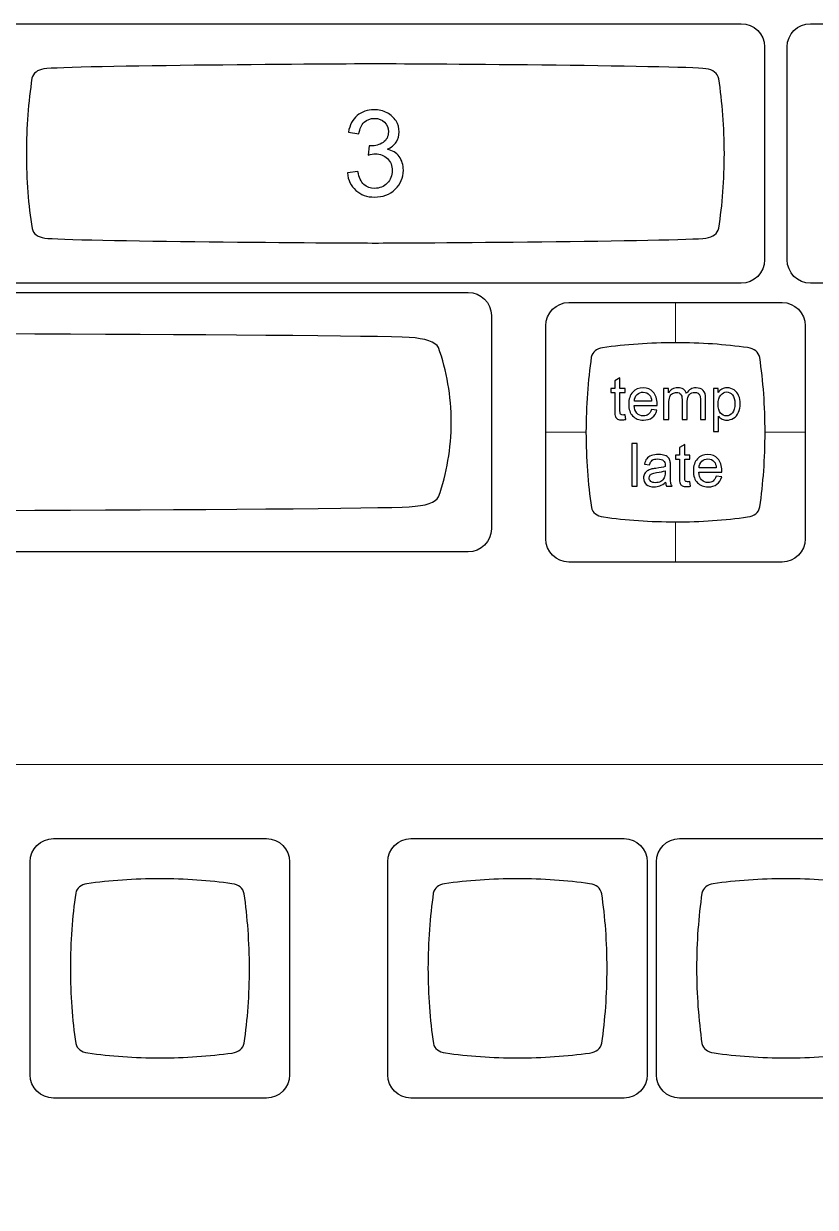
# Model space of a CAD drawing. Header units: millimetres. Extents: x -493 to 473, y -489 to 489.
# Drawn here: x -158.9 to -102.8, y 365 to 448.9 of the extents above; entities that cross this region are included whole.
import ezdxf

# ---------------------------------------------------------------- set-up
doc = ezdxf.new("R2010")
doc.units = ezdxf.units.MM
doc.header["$MEASUREMENT"] = 0
doc.layers.add('Layer 1', color=7, linetype='Continuous')

msp = doc.modelspace()

# ---------------------------------------------------------------- linework, layer by layer
at = {"layer": 'Layer 1', "color": 169}
for points, knots in [([(-159.9605, 430.5147), (-159.9605, 430.5147), (-108.0531, 430.5147), (-108.0531, 430.5147), (-108.0531, 430.5147), (-107.1477, 430.5147), (-106.4068, 431.2555), (-106.4068, 432.161), (-106.4068, 432.161), (-106.4068, 432.161), (-106.4068, 447.2684), (-106.4068, 447.2684), (-106.4068, 447.2684), (-106.4068, 448.1739), (-107.1477, 448.9147), (-108.0531, 448.9147), (-108.0531, 448.9147), (-108.0531, 448.9147), (-159.9605, 448.9147), (-159.9605, 448.9147), (-159.9605, 448.9147), (-160.866, 448.9147), (-161.6068, 448.1739), (-161.6068, 447.2684), (-161.6068, 447.2684), (-161.6068, 447.2684), (-161.6068, 432.161), (-161.6068, 432.161), (-161.6068, 432.161), (-161.6068, 431.2555), (-160.866, 430.5147), (-159.9605, 430.5147)], [0, 0, 0, 0, 0.1111111, 0.1111111, 0.1111111, 0.1111111, 0.2222222, 0.2222222, 0.2222222, 0.2222222, 0.3333333, 0.3333333, 0.3333333, 0.3333333, 0.4444444, 0.4444444, 0.4444444, 0.4444444, 0.5555556, 0.5555556, 0.5555556, 0.5555556, 0.6666667, 0.6666667, 0.6666667, 0.6666667, 0.7777778, 0.7777778, 0.7777778, 0.7777778, 1, 1, 1, 1]), ([(-98.5545, 412.1147), (-98.5545, 412.1147), (-78.8471, 412.1147), (-78.8471, 412.1147), (-78.8471, 412.1147), (-77.9416, 412.1147), (-77.2008, 412.8555), (-77.2008, 413.761), (-77.2008, 413.761), (-77.2008, 424.9301), (-77.2008, 436.0993), (-77.2008, 447.2684), (-77.2008, 447.2684), (-77.2008, 448.1739), (-77.9417, 448.9147), (-78.8471, 448.9147), (-78.8471, 448.9147), (-78.8471, 448.9147), (-103.1545, 448.9147), (-103.1545, 448.9147), (-103.1545, 448.9147), (-104.0599, 448.9147), (-104.8008, 448.1739), (-104.8008, 447.2684), (-104.8008, 447.2684), (-104.8008, 447.2684), (-104.8008, 432.161), (-104.8008, 432.161), (-104.8008, 432.161), (-104.8008, 431.2561), (-104.0598, 430.5155), (-103.1545, 430.5147), (-103.1545, 430.5147), (-103.1545, 430.5147), (-100.2069, 430.5117), (-100.2069, 430.5117), (-100.2069, 430.5117), (-100.2069, 430.5117), (-100.2008, 428.8684), (-100.2008, 428.8684), (-100.2008, 428.8684), (-100.2008, 428.8684), (-100.2008, 413.761), (-100.2008, 413.761), (-100.2008, 413.761), (-100.2008, 412.8556), (-99.46, 412.1147), (-98.5545, 412.1147)], [0, 0, 0, 0, 0.0769231, 0.0769231, 0.0769231, 0.0769231, 0.1538462, 0.1538462, 0.1538462, 0.1538462, 0.2307692, 0.2307692, 0.2307692, 0.2307692, 0.3076923, 0.3076923, 0.3076923, 0.3076923, 0.3846154, 0.3846154, 0.3846154, 0.3846154, 0.4615385, 0.4615385, 0.4615385, 0.4615385, 0.5384615, 0.5384615, 0.5384615, 0.5384615, 0.6153846, 0.6153846, 0.6153846, 0.6153846, 0.6923077, 0.6923077, 0.6923077, 0.6923077, 0.7692308, 0.7692308, 0.7692308, 0.7692308, 0.8461538, 0.8461538, 0.8461538, 0.8461538, 1, 1, 1, 1]), ([(-252.9292, 411.4647), (-252.9292, 411.4647), (-127.4218, 411.4647), (-127.4218, 411.4647), (-127.4218, 411.4647), (-126.5163, 411.4647), (-125.7755, 412.2055), (-125.7755, 413.111), (-125.7755, 413.111), (-125.7755, 413.111), (-125.7755, 428.2184), (-125.7755, 428.2184), (-125.7755, 428.2184), (-125.7755, 429.1239), (-126.5163, 429.8647), (-127.4218, 429.8647), (-127.4218, 429.8647), (-127.4218, 429.8647), (-252.9292, 429.8647), (-252.9292, 429.8647), (-252.9292, 429.8647), (-253.8348, 429.8647), (-254.5755, 429.1239), (-254.5755, 428.2184), (-254.5755, 428.2184), (-254.5755, 428.2184), (-254.5755, 413.111), (-254.5755, 413.111), (-254.5755, 413.111), (-254.5755, 412.2055), (-253.8348, 411.4647), (-252.9292, 411.4647)], [0, 0, 0, 0, 0.1111111, 0.1111111, 0.1111111, 0.1111111, 0.2222222, 0.2222222, 0.2222222, 0.2222222, 0.3333333, 0.3333333, 0.3333333, 0.3333333, 0.4444444, 0.4444444, 0.4444444, 0.4444444, 0.5555556, 0.5555556, 0.5555556, 0.5555556, 0.6666667, 0.6666667, 0.6666667, 0.6666667, 0.7777778, 0.7777778, 0.7777778, 0.7777778, 1, 1, 1, 1]), ([(-120.2736, 410.7459), (-120.2736, 410.7459), (-105.1662, 410.7459), (-105.1662, 410.7459), (-105.1662, 410.7459), (-104.2607, 410.7459), (-103.5199, 411.4867), (-103.5199, 412.3922), (-103.5199, 412.3922), (-103.5199, 412.3922), (-103.5199, 427.4996), (-103.5199, 427.4996), (-103.5199, 427.4996), (-103.5199, 428.4051), (-104.2607, 429.1459), (-105.1662, 429.1459), (-105.1662, 429.1459), (-105.1662, 429.1459), (-120.2736, 429.1459), (-120.2736, 429.1459), (-120.2736, 429.1459), (-121.1791, 429.1459), (-121.9199, 428.4051), (-121.9199, 427.4996), (-121.9199, 427.4996), (-121.9199, 427.4996), (-121.9199, 412.3922), (-121.9199, 412.3922), (-121.9199, 412.3922), (-121.9199, 411.4867), (-121.1791, 410.7459), (-120.2736, 410.7459)], [0, 0, 0, 0, 0.1111111, 0.1111111, 0.1111111, 0.1111111, 0.2222222, 0.2222222, 0.2222222, 0.2222222, 0.3333333, 0.3333333, 0.3333333, 0.3333333, 0.4444444, 0.4444444, 0.4444444, 0.4444444, 0.5555556, 0.5555556, 0.5555556, 0.5555556, 0.6666667, 0.6666667, 0.6666667, 0.6666667, 0.7777778, 0.7777778, 0.7777778, 0.7777778, 1, 1, 1, 1]), ([(-156.8411, 372.7402), (-156.8411, 372.7402), (-141.7337, 372.7402), (-141.7337, 372.7402), (-141.7337, 372.7402), (-140.8282, 372.7402), (-140.0874, 373.481), (-140.0874, 374.3865), (-140.0874, 374.3865), (-140.0874, 374.3865), (-140.0874, 389.4939), (-140.0874, 389.4939), (-140.0874, 389.4939), (-140.0874, 390.3994), (-140.8282, 391.1402), (-141.7337, 391.1402), (-141.7337, 391.1402), (-141.7337, 391.1402), (-156.8411, 391.1402), (-156.8411, 391.1402), (-156.8411, 391.1402), (-157.7466, 391.1402), (-158.4874, 390.3994), (-158.4874, 389.4939), (-158.4874, 389.4939), (-158.4874, 389.4939), (-158.4874, 374.3865), (-158.4874, 374.3865), (-158.4874, 374.3865), (-158.4874, 373.481), (-157.7466, 372.7402), (-156.8411, 372.7402)], [0, 0, 0, 0, 0.1111111, 0.1111111, 0.1111111, 0.1111111, 0.2222222, 0.2222222, 0.2222222, 0.2222222, 0.3333333, 0.3333333, 0.3333333, 0.3333333, 0.4444444, 0.4444444, 0.4444444, 0.4444444, 0.5555556, 0.5555556, 0.5555556, 0.5555556, 0.6666667, 0.6666667, 0.6666667, 0.6666667, 0.7777778, 0.7777778, 0.7777778, 0.7777778, 1, 1, 1, 1]), ([(-131.4786, 372.7402), (-131.4786, 372.7402), (-116.3712, 372.7402), (-116.3712, 372.7402), (-116.3712, 372.7402), (-115.4657, 372.7402), (-114.7249, 373.481), (-114.7249, 374.3865), (-114.7249, 374.3865), (-114.7249, 374.3865), (-114.7249, 389.4939), (-114.7249, 389.4939), (-114.7249, 389.4939), (-114.7249, 390.3994), (-115.4657, 391.1402), (-116.3712, 391.1402), (-116.3712, 391.1402), (-116.3712, 391.1402), (-131.4786, 391.1402), (-131.4786, 391.1402), (-131.4786, 391.1402), (-132.3841, 391.1402), (-133.1249, 390.3994), (-133.1249, 389.4939), (-133.1249, 389.4939), (-133.1249, 389.4939), (-133.1249, 374.3865), (-133.1249, 374.3865), (-133.1249, 374.3865), (-133.1249, 373.481), (-132.3841, 372.7402), (-131.4786, 372.7402)], [0, 0, 0, 0, 0.1111111, 0.1111111, 0.1111111, 0.1111111, 0.2222222, 0.2222222, 0.2222222, 0.2222222, 0.3333333, 0.3333333, 0.3333333, 0.3333333, 0.4444444, 0.4444444, 0.4444444, 0.4444444, 0.5555556, 0.5555556, 0.5555556, 0.5555556, 0.6666667, 0.6666667, 0.6666667, 0.6666667, 0.7777778, 0.7777778, 0.7777778, 0.7777778, 1, 1, 1, 1]), ([(-112.4286, 372.7402), (-112.4286, 372.7402), (-97.3212, 372.7402), (-97.3212, 372.7402), (-97.3212, 372.7402), (-96.4157, 372.7402), (-95.6749, 373.481), (-95.6749, 374.3865), (-95.6749, 374.3865), (-95.6749, 374.3865), (-95.6749, 389.4939), (-95.6749, 389.4939), (-95.6749, 389.4939), (-95.6749, 390.3994), (-96.4157, 391.1402), (-97.3212, 391.1402), (-97.3212, 391.1402), (-97.3212, 391.1402), (-112.4286, 391.1402), (-112.4286, 391.1402), (-112.4286, 391.1402), (-113.3341, 391.1402), (-114.0749, 390.3994), (-114.0749, 389.4939), (-114.0749, 389.4939), (-114.0749, 389.4939), (-114.0749, 374.3865), (-114.0749, 374.3865), (-114.0749, 374.3865), (-114.0749, 373.481), (-113.3341, 372.7402), (-112.4286, 372.7402)], [0, 0, 0, 0, 0.1111111, 0.1111111, 0.1111111, 0.1111111, 0.2222222, 0.2222222, 0.2222222, 0.2222222, 0.3333333, 0.3333333, 0.3333333, 0.3333333, 0.4444444, 0.4444444, 0.4444444, 0.4444444, 0.5555556, 0.5555556, 0.5555556, 0.5555556, 0.6666667, 0.6666667, 0.6666667, 0.6666667, 0.7777778, 0.7777778, 0.7777778, 0.7777778, 1, 1, 1, 1])]:
    msp.add_open_spline(points, degree=3, knots=knots, dxfattribs=at)
at = {"layer": 'Layer 1', "color": 159}
for points in [[(-134.0068, 446.0641), (-132.1027, 446.0637), (-112.2593, 445.9416), (-110.566, 445.716), (-110.566, 445.716), (-110.566, 445.716), (-110.566, 445.716), (-110.566, 445.716), (-110.566, 445.716), (-110.0516, 445.6431), (-109.7452, 445.4105), (-109.6529, 445.0058), (-109.6529, 445.0058), (-109.3973, 443.3529), (-109.2573, 441.5713), (-109.2569, 439.7136), (-109.2569, 439.7136), (-109.2566, 437.8559), (-109.3955, 436.0742), (-109.6503, 434.4213), (-109.6503, 434.4213), (-109.7423, 434.0171), (-110.0481, 433.7847), (-110.5613, 433.7118), (-110.5613, 433.7118), (-112.2551, 433.4869), (-132.1102, 433.3639), (-134.0037, 433.3643), (-134.0037, 433.3643), (-135.8971, 433.3646), (-155.7566, 433.4879), (-157.4508, 433.7137), (-157.4508, 433.7137), (-157.4508, 433.7137), (-157.4508, 433.7141), (-157.4508, 433.7141), (-157.4508, 433.7141), (-157.9506, 433.7849), (-158.2542, 434.0066), (-158.3555, 434.3905), (-158.3555, 434.3905), (-158.6144, 436.0527), (-158.7563, 437.8448), (-158.7567, 439.7157), (-158.7567, 439.7157), (-158.757, 441.5866), (-158.616, 443.3819), (-158.3575, 445.0452), (-158.3575, 445.0452), (-158.2597, 445.4121), (-157.9764, 445.6301), (-157.5127, 445.7093), (-157.5127, 445.7093), (-155.8018, 445.9393), (-135.9109, 446.0645), (-134.0068, 446.0641)], [(-190.1755, 427.0141), (-185.8356, 427.0137), (-135.4687, 426.8916), (-131.6093, 426.666), (-131.6093, 426.666), (-131.6093, 426.666), (-131.6093, 426.666), (-131.6093, 426.666), (-131.6093, 426.666), (-130.4369, 426.5931), (-129.7385, 426.3605), (-129.5281, 425.9558), (-129.5281, 425.9558), (-128.9455, 424.3028), (-128.6266, 422.5212), (-128.6257, 420.6636), (-128.6257, 420.6636), (-128.6249, 418.8059), (-128.9414, 417.0242), (-129.5223, 415.3713), (-129.5223, 415.3713), (-129.7318, 414.9671), (-130.4288, 414.7347), (-131.5987, 414.6619), (-131.5987, 414.6619), (-135.459, 414.4369), (-185.8528, 414.3139), (-190.1684, 414.3143), (-190.1684, 414.3143), (-194.4839, 414.3146), (-244.8875, 414.4379), (-248.749, 414.6636), (-248.749, 414.6636), (-248.749, 414.6636), (-248.7488, 414.6641), (-248.7488, 414.6641), (-248.7488, 414.6641), (-249.8882, 414.7349), (-250.5801, 414.9566), (-250.811, 415.3405), (-250.811, 415.3405), (-251.401, 417.0027), (-251.7244, 418.7949), (-251.7253, 420.6657), (-251.7253, 420.6657), (-251.7261, 422.5366), (-251.4048, 424.3319), (-250.8155, 425.9952), (-250.8155, 425.9952), (-250.5926, 426.3621), (-249.9469, 426.58), (-248.89, 426.6593), (-248.89, 426.6593), (-244.9905, 426.8893), (-194.5153, 427.0145), (-190.1755, 427.0141)], [(-112.7197, 426.2954), (-110.9291, 426.2949), (-109.2092, 426.172), (-107.607, 425.9465), (-107.607, 425.9465), (-107.607, 425.9465), (-107.607, 425.9464), (-107.607, 425.9464), (-107.607, 425.9464), (-107.1202, 425.8735), (-106.8303, 425.6409), (-106.7431, 425.2362), (-106.7431, 425.2362), (-106.5011, 423.5833), (-106.3688, 421.8017), (-106.3684, 419.9439), (-106.3684, 419.9439), (-106.3679, 418.0862), (-106.4994, 416.3046), (-106.7406, 414.6517), (-106.7406, 414.6517), (-106.8276, 414.2475), (-107.1169, 414.0151), (-107.6026, 413.9422), (-107.6026, 413.9422), (-109.2051, 413.7173), (-110.9255, 413.5951), (-112.7168, 413.5955), (-112.7168, 413.5955), (-114.5086, 413.5959), (-116.2296, 413.7191), (-117.8326, 413.9449), (-117.8326, 413.9449), (-117.8326, 413.9449), (-117.8325, 413.9453), (-117.8325, 413.9453), (-117.8325, 413.9453), (-118.3055, 414.0161), (-118.5927, 414.2378), (-118.6886, 414.6218), (-118.6886, 414.6218), (-118.9336, 416.2839), (-119.0677, 418.0768), (-119.0681, 419.9469), (-119.0681, 419.9469), (-119.0686, 421.8187), (-118.9351, 423.6131), (-118.6905, 425.2764), (-118.6905, 425.2764), (-118.5979, 425.6433), (-118.3299, 425.8613), (-117.8911, 425.9405), (-117.8911, 425.9405), (-116.2724, 426.1706), (-114.5323, 426.2958), (-112.7197, 426.2954)], [(-149.2872, 388.2897), (-147.4966, 388.2892), (-145.7767, 388.1663), (-144.1745, 387.9408), (-144.1745, 387.9408), (-144.1745, 387.9408), (-144.1745, 387.9407), (-144.1745, 387.9407), (-144.1745, 387.9407), (-143.6877, 387.8678), (-143.3978, 387.6352), (-143.3106, 387.2305), (-143.3106, 387.2305), (-143.0686, 385.5776), (-142.9363, 383.796), (-142.9359, 381.9382), (-142.9359, 381.9382), (-142.9354, 380.0805), (-143.0669, 378.2989), (-143.3081, 376.646), (-143.3081, 376.646), (-143.3951, 376.2418), (-143.6844, 376.0094), (-144.1701, 375.9365), (-144.1701, 375.9365), (-145.7726, 375.7116), (-147.493, 375.5894), (-149.2843, 375.5898), (-149.2843, 375.5898), (-151.0761, 375.5902), (-152.7971, 375.7134), (-154.4001, 375.9392), (-154.4001, 375.9392), (-154.4001, 375.9392), (-154.4, 375.9396), (-154.4, 375.9396), (-154.4, 375.9396), (-154.873, 376.0104), (-155.1602, 376.2321), (-155.2561, 376.6161), (-155.2561, 376.6161), (-155.5011, 378.2782), (-155.6352, 380.0711), (-155.6356, 381.9412), (-155.6356, 381.9412), (-155.6361, 383.813), (-155.5026, 385.6074), (-155.258, 387.2707), (-155.258, 387.2707), (-155.1654, 387.6376), (-154.8974, 387.8556), (-154.4586, 387.9348), (-154.4586, 387.9348), (-152.8399, 388.1649), (-151.0998, 388.2901), (-149.2872, 388.2897)], [(-123.9247, 388.2897), (-122.1341, 388.2892), (-120.4142, 388.1663), (-118.812, 387.9408), (-118.812, 387.9408), (-118.812, 387.9408), (-118.812, 387.9407), (-118.812, 387.9407), (-118.812, 387.9407), (-118.3252, 387.8678), (-118.0353, 387.6352), (-117.9481, 387.2305), (-117.9481, 387.2305), (-117.7061, 385.5776), (-117.5738, 383.796), (-117.5734, 381.9382), (-117.5734, 381.9382), (-117.5729, 380.0805), (-117.7044, 378.2989), (-117.9456, 376.646), (-117.9456, 376.646), (-118.0326, 376.2418), (-118.3219, 376.0094), (-118.8076, 375.9365), (-118.8076, 375.9365), (-120.4101, 375.7116), (-122.1305, 375.5894), (-123.9218, 375.5898), (-123.9218, 375.5898), (-125.7136, 375.5902), (-127.4346, 375.7134), (-129.0376, 375.9392), (-129.0376, 375.9392), (-129.0376, 375.9392), (-129.0375, 375.9396), (-129.0375, 375.9396), (-129.0375, 375.9396), (-129.5105, 376.0104), (-129.7977, 376.2321), (-129.8936, 376.6161), (-129.8936, 376.6161), (-130.1386, 378.2782), (-130.2727, 380.0711), (-130.2731, 381.9412), (-130.2731, 381.9412), (-130.2736, 383.813), (-130.1401, 385.6074), (-129.8955, 387.2707), (-129.8955, 387.2707), (-129.8029, 387.6376), (-129.5349, 387.8556), (-129.0961, 387.9348), (-129.0961, 387.9348), (-127.4774, 388.1649), (-125.7373, 388.2901), (-123.9247, 388.2897)], [(-104.8747, 388.2897), (-103.0841, 388.2892), (-101.3642, 388.1663), (-99.762, 387.9408), (-99.762, 387.9408), (-99.762, 387.9408), (-99.762, 387.9407), (-99.762, 387.9407), (-99.762, 387.9407), (-99.2752, 387.8678), (-98.9853, 387.6352), (-98.8981, 387.2305), (-98.8981, 387.2305), (-98.6561, 385.5776), (-98.5238, 383.796), (-98.5234, 381.9382), (-98.5234, 381.9382), (-98.5229, 380.0805), (-98.6544, 378.2989), (-98.8956, 376.646), (-98.8956, 376.646), (-98.9826, 376.2418), (-99.2719, 376.0094), (-99.7576, 375.9365), (-99.7576, 375.9365), (-101.3601, 375.7116), (-103.0805, 375.5894), (-104.8718, 375.5898), (-104.8718, 375.5898), (-106.6636, 375.5902), (-108.3846, 375.7134), (-109.9876, 375.9392), (-109.9876, 375.9392), (-109.9876, 375.9392), (-109.9875, 375.9396), (-109.9875, 375.9396), (-109.9875, 375.9396), (-110.4605, 376.0104), (-110.7477, 376.2321), (-110.8436, 376.6161), (-110.8436, 376.6161), (-111.0886, 378.2782), (-111.2227, 380.0711), (-111.2231, 381.9412), (-111.2231, 381.9412), (-111.2236, 383.813), (-111.0901, 385.6074), (-110.8455, 387.2707), (-110.8455, 387.2707), (-110.7529, 387.6376), (-110.4849, 387.8556), (-110.0461, 387.9348), (-110.0461, 387.9348), (-108.4274, 388.1649), (-106.6873, 388.2901), (-104.8747, 388.2897)]]:
    msp.add_open_spline(points, degree=3, knots=[0, 0, 0, 0, 0.0666667, 0.0666667, 0.0666667, 0.0666667, 0.1333333, 0.1333333, 0.1333333, 0.1333333, 0.2, 0.2, 0.2, 0.2, 0.2666667, 0.2666667, 0.2666667, 0.2666667, 0.3333333, 0.3333333, 0.3333333, 0.3333333, 0.4, 0.4, 0.4, 0.4, 0.4666667, 0.4666667, 0.4666667, 0.4666667, 0.5333333, 0.5333333, 0.5333333, 0.5333333, 0.6, 0.6, 0.6, 0.6, 0.6666667, 0.6666667, 0.6666667, 0.6666667, 0.7333333, 0.7333333, 0.7333333, 0.7333333, 0.8, 0.8, 0.8, 0.8, 0.8666667, 0.8666667, 0.8666667, 0.8666667, 1, 1, 1, 1], dxfattribs=at)
at = {"layer": 'Layer 1', "color": 132}
for points, knots in [([(-135.9922, 438.33), (-135.9922, 438.33), (-135.2471, 438.4316), (-135.2471, 438.4316), (-135.2471, 438.4316), (-135.1611, 438.0082), (-135.0171, 437.7034), (-134.8125, 437.5172), (-134.8125, 437.5172), (-134.6079, 437.3309), (-134.3567, 437.2378), (-134.059, 437.2378), (-134.059, 437.2378), (-133.7062, 437.2378), (-133.4085, 437.3591), (-133.1686, 437.6018), (-133.1686, 437.6018), (-132.9287, 437.8445), (-132.8088, 438.1451), (-132.8088, 438.5035), (-132.8088, 438.5035), (-132.8088, 438.845), (-132.9202, 439.1272), (-133.1446, 439.3502), (-133.1446, 439.3502), (-133.3676, 439.5717), (-133.6512, 439.6832), (-133.9969, 439.6832), (-133.9969, 439.6832), (-134.138, 439.6832), (-134.313, 439.655), (-134.5232, 439.5999), (-134.5232, 439.5999), (-134.5232, 439.5999), (-134.44, 440.2519), (-134.44, 440.2519), (-134.44, 440.2519), (-134.3906, 440.2462), (-134.3497, 440.2434), (-134.32, 440.2434), (-134.32, 440.2434), (-134.0011, 440.2434), (-133.7161, 440.3267), (-133.4607, 440.4918), (-133.4607, 440.4918), (-133.2067, 440.6569), (-133.0797, 440.9109), (-133.0797, 441.2538), (-133.0797, 441.2538), (-133.0797, 441.5261), (-133.1728, 441.7519), (-133.3577, 441.9311), (-133.3577, 441.9311), (-133.5425, 442.1103), (-133.781, 442.1992), (-134.0731, 442.1992), (-134.0731, 442.1992), (-134.3638, 442.1992), (-134.6051, 442.1075), (-134.7984, 441.924), (-134.7984, 441.924), (-134.9917, 441.7406), (-135.1159, 441.4654), (-135.1709, 441.0985), (-135.1709, 441.0985), (-135.1709, 441.0985), (-135.916, 441.234), (-135.916, 441.234), (-135.916, 441.234), (-135.8243, 441.7335), (-135.6183, 442.1216), (-135.2951, 442.3967), (-135.2951, 442.3967), (-134.9734, 442.6719), (-134.5712, 442.8088), (-134.0915, 442.8088), (-134.0915, 442.8088), (-133.7613, 442.8088), (-133.4565, 442.7382), (-133.1785, 442.5957), (-133.1785, 442.5957), (-132.8991, 442.4546), (-132.686, 442.2613), (-132.5392, 442.0172), (-132.5392, 442.0172), (-132.3911, 441.7716), (-132.3177, 441.512), (-132.3177, 441.2368), (-132.3177, 441.2368), (-132.3177, 440.9758), (-132.3883, 440.7387), (-132.528, 440.5242), (-132.528, 440.5242), (-132.6691, 440.3097), (-132.8779, 440.139), (-133.1531, 440.012), (-133.1531, 440.012), (-132.7947, 439.9301), (-132.5167, 439.758), (-132.3177, 439.4969), (-132.3177, 439.4969), (-132.1201, 439.2373), (-132.0214, 438.9099), (-132.0214, 438.519), (-132.0214, 438.519), (-132.0214, 437.9899), (-132.2147, 437.5397), (-132.5999, 437.1714), (-132.5999, 437.1714), (-132.9866, 436.8031), (-133.4748, 436.6197), (-134.0646, 436.6197), (-134.0646, 436.6197), (-134.5966, 436.6197), (-135.0383, 436.7792), (-135.3897, 437.0967), (-135.3897, 437.0967), (-135.7424, 437.4142), (-135.9428, 437.8248), (-135.9922, 438.33)], [0, 0, 0, 0, 0.0322581, 0.0322581, 0.0322581, 0.0322581, 0.0645161, 0.0645161, 0.0645161, 0.0645161, 0.0967742, 0.0967742, 0.0967742, 0.0967742, 0.1290323, 0.1290323, 0.1290323, 0.1290323, 0.1612903, 0.1612903, 0.1612903, 0.1612903, 0.1935484, 0.1935484, 0.1935484, 0.1935484, 0.2258065, 0.2258065, 0.2258065, 0.2258065, 0.2580645, 0.2580645, 0.2580645, 0.2580645, 0.2903226, 0.2903226, 0.2903226, 0.2903226, 0.3225806, 0.3225806, 0.3225806, 0.3225806, 0.3548387, 0.3548387, 0.3548387, 0.3548387, 0.3870968, 0.3870968, 0.3870968, 0.3870968, 0.4193548, 0.4193548, 0.4193548, 0.4193548, 0.4516129, 0.4516129, 0.4516129, 0.4516129, 0.483871, 0.483871, 0.483871, 0.483871, 0.516129, 0.516129, 0.516129, 0.516129, 0.5483871, 0.5483871, 0.5483871, 0.5483871, 0.5806452, 0.5806452, 0.5806452, 0.5806452, 0.6129032, 0.6129032, 0.6129032, 0.6129032, 0.6451613, 0.6451613, 0.6451613, 0.6451613, 0.6774194, 0.6774194, 0.6774194, 0.6774194, 0.7096774, 0.7096774, 0.7096774, 0.7096774, 0.7419355, 0.7419355, 0.7419355, 0.7419355, 0.7741935, 0.7741935, 0.7741935, 0.7741935, 0.8064516, 0.8064516, 0.8064516, 0.8064516, 0.8387097, 0.8387097, 0.8387097, 0.8387097, 0.8709677, 0.8709677, 0.8709677, 0.8709677, 0.9032258, 0.9032258, 0.9032258, 0.9032258, 0.9354839, 0.9354839, 0.9354839, 0.9354839, 1, 1, 1, 1]), ([(-116.2847, 421.1837), (-116.2847, 421.1837), (-116.2339, 420.8549), (-116.2339, 420.8549), (-116.2339, 420.8549), (-116.3384, 420.8331), (-116.4322, 420.8218), (-116.514, 420.8218), (-116.514, 420.8218), (-116.6488, 420.8218), (-116.7532, 420.8429), (-116.828, 420.886), (-116.828, 420.886), (-116.9021, 420.929), (-116.9543, 420.9847), (-116.9846, 421.0546), (-116.9846, 421.0546), (-117.015, 421.1244), (-117.0298, 421.2712), (-117.0298, 421.4949), (-117.0298, 421.4949), (-117.0298, 421.4949), (-117.0298, 422.7606), (-117.0298, 422.7606), (-117.0298, 422.7606), (-117.0298, 422.7606), (-117.305, 422.7606), (-117.305, 422.7606), (-117.305, 422.7606), (-117.305, 422.7606), (-117.305, 423.0485), (-117.305, 423.0485), (-117.305, 423.0485), (-117.305, 423.0485), (-117.0298, 423.0485), (-117.0298, 423.0485), (-117.0298, 423.0485), (-117.0298, 423.0485), (-117.0298, 423.5918), (-117.0298, 423.5918), (-117.0298, 423.5918), (-117.0298, 423.5918), (-116.6573, 423.8154), (-116.6573, 423.8154), (-116.6573, 423.8154), (-116.6573, 423.8154), (-116.6573, 423.0485), (-116.6573, 423.0485), (-116.6573, 423.0485), (-116.6573, 423.0485), (-116.2847, 423.0485), (-116.2847, 423.0485), (-116.2847, 423.0485), (-116.2847, 423.0485), (-116.2847, 422.7606), (-116.2847, 422.7606), (-116.2847, 422.7606), (-116.2847, 422.7606), (-116.6573, 422.7606), (-116.6573, 422.7606), (-116.6573, 422.7606), (-116.6573, 422.7606), (-116.6573, 421.4737), (-116.6573, 421.4737), (-116.6573, 421.4737), (-116.6573, 421.3672), (-116.6509, 421.2987), (-116.6375, 421.2684), (-116.6375, 421.2684), (-116.6248, 421.238), (-116.6037, 421.2141), (-116.574, 421.1957), (-116.574, 421.1957), (-116.5444, 421.1781), (-116.5021, 421.1689), (-116.447, 421.1689), (-116.447, 421.1689), (-116.4061, 421.1689), (-116.3518, 421.1738), (-116.2847, 421.1837)], [0, 0, 0, 0, 0.047619, 0.047619, 0.047619, 0.047619, 0.0952381, 0.0952381, 0.0952381, 0.0952381, 0.1428571, 0.1428571, 0.1428571, 0.1428571, 0.1904762, 0.1904762, 0.1904762, 0.1904762, 0.2380952, 0.2380952, 0.2380952, 0.2380952, 0.2857143, 0.2857143, 0.2857143, 0.2857143, 0.3333333, 0.3333333, 0.3333333, 0.3333333, 0.3809524, 0.3809524, 0.3809524, 0.3809524, 0.4285714, 0.4285714, 0.4285714, 0.4285714, 0.4761905, 0.4761905, 0.4761905, 0.4761905, 0.5238095, 0.5238095, 0.5238095, 0.5238095, 0.5714286, 0.5714286, 0.5714286, 0.5714286, 0.6190476, 0.6190476, 0.6190476, 0.6190476, 0.6666667, 0.6666667, 0.6666667, 0.6666667, 0.7142857, 0.7142857, 0.7142857, 0.7142857, 0.7619048, 0.7619048, 0.7619048, 0.7619048, 0.8095238, 0.8095238, 0.8095238, 0.8095238, 0.8571429, 0.8571429, 0.8571429, 0.8571429, 0.9047619, 0.9047619, 0.9047619, 0.9047619, 1, 1, 1, 1]), ([(-114.4185, 421.5626), (-114.4185, 421.5626), (-114.0333, 421.5118), (-114.0333, 421.5118), (-114.0333, 421.5118), (-114.0933, 421.2881), (-114.2054, 421.1139), (-114.3691, 420.9904), (-114.3691, 420.9904), (-114.5328, 420.8669), (-114.7417, 420.8048), (-114.9964, 420.8048), (-114.9964, 420.8048), (-115.3167, 420.8048), (-115.5707, 420.9036), (-115.7584, 421.1012), (-115.7584, 421.1012), (-115.946, 421.298), (-116.0399, 421.5753), (-116.0399, 421.9316), (-116.0399, 421.9316), (-116.0399, 422.2999), (-115.9453, 422.5863), (-115.7555, 422.7895), (-115.7555, 422.7895), (-115.5657, 422.9934), (-115.3195, 423.095), (-115.0168, 423.095), (-115.0168, 423.095), (-114.724, 423.095), (-114.4848, 422.9956), (-114.2993, 422.7959), (-114.2993, 422.7959), (-114.1137, 422.5962), (-114.0206, 422.3154), (-114.0206, 421.9535), (-114.0206, 421.9535), (-114.0206, 421.9316), (-114.0213, 421.8984), (-114.0227, 421.8547), (-114.0227, 421.8547), (-114.0227, 421.8547), (-115.6589, 421.8547), (-115.6589, 421.8547), (-115.6589, 421.8547), (-115.6448, 421.6141), (-115.577, 421.4292), (-115.4543, 421.3015), (-115.4543, 421.3015), (-115.3322, 421.1738), (-115.1791, 421.1096), (-114.9964, 421.1096), (-114.9964, 421.1096), (-114.8602, 421.1096), (-114.7438, 421.1456), (-114.6478, 421.2176), (-114.6478, 421.2176), (-114.5512, 421.2895), (-114.475, 421.4046), (-114.4185, 421.5626)], [0, 0, 0, 0, 0.0625, 0.0625, 0.0625, 0.0625, 0.125, 0.125, 0.125, 0.125, 0.1875, 0.1875, 0.1875, 0.1875, 0.25, 0.25, 0.25, 0.25, 0.3125, 0.3125, 0.3125, 0.3125, 0.375, 0.375, 0.375, 0.375, 0.4375, 0.4375, 0.4375, 0.4375, 0.5, 0.5, 0.5, 0.5, 0.5625, 0.5625, 0.5625, 0.5625, 0.625, 0.625, 0.625, 0.625, 0.6875, 0.6875, 0.6875, 0.6875, 0.75, 0.75, 0.75, 0.75, 0.8125, 0.8125, 0.8125, 0.8125, 0.875, 0.875, 0.875, 0.875, 1, 1, 1, 1]), ([(-113.5627, 420.8514), (-113.5627, 420.8514), (-113.5627, 423.0485), (-113.5627, 423.0485), (-113.5627, 423.0485), (-113.5627, 423.0485), (-113.2283, 423.0485), (-113.2283, 423.0485), (-113.2283, 423.0485), (-113.2283, 423.0485), (-113.2283, 422.738), (-113.2283, 422.738), (-113.2283, 422.738), (-113.1598, 422.8453), (-113.0681, 422.9321), (-112.9538, 422.997), (-112.9538, 422.997), (-112.8395, 423.0626), (-112.7097, 423.095), (-112.5636, 423.095), (-112.5636, 423.095), (-112.4014, 423.095), (-112.268, 423.0612), (-112.1643, 422.9942), (-112.1643, 422.9942), (-112.0606, 422.9264), (-111.9872, 422.8326), (-111.9449, 422.7112), (-111.9449, 422.7112), (-111.7699, 422.9673), (-111.5434, 423.095), (-111.264, 423.095), (-111.264, 423.095), (-111.0453, 423.095), (-110.8767, 423.0351), (-110.7596, 422.9144), (-110.7596, 422.9144), (-110.6417, 422.7938), (-110.5825, 422.6082), (-110.5825, 422.3577), (-110.5825, 422.3577), (-110.5825, 422.3577), (-110.5825, 420.8514), (-110.5825, 420.8514), (-110.5825, 420.8514), (-110.5825, 420.8514), (-110.955, 420.8514), (-110.955, 420.8514), (-110.955, 420.8514), (-110.955, 420.8514), (-110.955, 422.2343), (-110.955, 422.2343), (-110.955, 422.2343), (-110.955, 422.3824), (-110.9677, 422.4897), (-110.9917, 422.5553), (-110.9917, 422.5553), (-111.0157, 422.6209), (-111.0594, 422.6731), (-111.1236, 422.7133), (-111.1236, 422.7133), (-111.1871, 422.7536), (-111.2619, 422.7733), (-111.3473, 422.7733), (-111.3473, 422.7733), (-111.5025, 422.7733), (-111.6309, 422.7218), (-111.7332, 422.6195), (-111.7332, 422.6195), (-111.8355, 422.5165), (-111.8863, 422.3521), (-111.8863, 422.1263), (-111.8863, 422.1263), (-111.8863, 422.1263), (-111.8863, 420.8514), (-111.8863, 420.8514), (-111.8863, 420.8514), (-111.8863, 420.8514), (-112.2588, 420.8514), (-112.2588, 420.8514), (-112.2588, 420.8514), (-112.2588, 420.8514), (-112.2588, 422.2773), (-112.2588, 422.2773), (-112.2588, 422.2773), (-112.2588, 422.4424), (-112.2892, 422.5666), (-112.3499, 422.6491), (-112.3499, 422.6491), (-112.4105, 422.7317), (-112.51, 422.7733), (-112.6476, 422.7733), (-112.6476, 422.7733), (-112.752, 422.7733), (-112.8487, 422.7458), (-112.9376, 422.6908), (-112.9376, 422.6908), (-113.0265, 422.6357), (-113.0907, 422.5553), (-113.1309, 422.4488), (-113.1309, 422.4488), (-113.1704, 422.3429), (-113.1902, 422.1898), (-113.1902, 421.9902), (-113.1902, 421.9902), (-113.1902, 421.9902), (-113.1902, 420.8514), (-113.1902, 420.8514), (-113.1902, 420.8514), (-113.1902, 420.8514), (-113.5627, 420.8514), (-113.5627, 420.8514)], [0, 0, 0, 0, 0.0344828, 0.0344828, 0.0344828, 0.0344828, 0.0689655, 0.0689655, 0.0689655, 0.0689655, 0.1034483, 0.1034483, 0.1034483, 0.1034483, 0.137931, 0.137931, 0.137931, 0.137931, 0.1724138, 0.1724138, 0.1724138, 0.1724138, 0.2068966, 0.2068966, 0.2068966, 0.2068966, 0.2413793, 0.2413793, 0.2413793, 0.2413793, 0.2758621, 0.2758621, 0.2758621, 0.2758621, 0.3103448, 0.3103448, 0.3103448, 0.3103448, 0.3448276, 0.3448276, 0.3448276, 0.3448276, 0.3793103, 0.3793103, 0.3793103, 0.3793103, 0.4137931, 0.4137931, 0.4137931, 0.4137931, 0.4482759, 0.4482759, 0.4482759, 0.4482759, 0.4827586, 0.4827586, 0.4827586, 0.4827586, 0.5172414, 0.5172414, 0.5172414, 0.5172414, 0.5517241, 0.5517241, 0.5517241, 0.5517241, 0.5862069, 0.5862069, 0.5862069, 0.5862069, 0.6206897, 0.6206897, 0.6206897, 0.6206897, 0.6551724, 0.6551724, 0.6551724, 0.6551724, 0.6896552, 0.6896552, 0.6896552, 0.6896552, 0.7241379, 0.7241379, 0.7241379, 0.7241379, 0.7586207, 0.7586207, 0.7586207, 0.7586207, 0.7931034, 0.7931034, 0.7931034, 0.7931034, 0.8275862, 0.8275862, 0.8275862, 0.8275862, 0.862069, 0.862069, 0.862069, 0.862069, 0.8965517, 0.8965517, 0.8965517, 0.8965517, 0.9310345, 0.9310345, 0.9310345, 0.9310345, 1, 1, 1, 1]), ([(-110.0364, 420.009), (-110.0364, 420.009), (-110.0364, 423.0485), (-110.0364, 423.0485), (-110.0364, 423.0485), (-110.0364, 423.0485), (-109.6977, 423.0485), (-109.6977, 423.0485), (-109.6977, 423.0485), (-109.6977, 423.0485), (-109.6977, 422.7599), (-109.6977, 422.7599), (-109.6977, 422.7599), (-109.618, 422.8714), (-109.5277, 422.9554), (-109.4268, 423.0111), (-109.4268, 423.0111), (-109.3266, 423.0668), (-109.2046, 423.095), (-109.0613, 423.095), (-109.0613, 423.095), (-108.8737, 423.095), (-108.7086, 423.0471), (-108.5653, 422.9504), (-108.5653, 422.9504), (-108.4221, 422.8545), (-108.3142, 422.7183), (-108.2408, 422.5433), (-108.2408, 422.5433), (-108.1681, 422.3676), (-108.1314, 422.1757), (-108.1314, 421.9662), (-108.1314, 421.9662), (-108.1314, 421.7425), (-108.1716, 421.5407), (-108.2521, 421.3608), (-108.2521, 421.3608), (-108.3325, 421.1816), (-108.4496, 421.044), (-108.6034, 420.9481), (-108.6034, 420.9481), (-108.7565, 420.8528), (-108.9181, 420.8048), (-109.0874, 420.8048), (-109.0874, 420.8048), (-109.2116, 420.8048), (-109.3231, 420.8309), (-109.4212, 420.8831), (-109.4212, 420.8831), (-109.5199, 420.9354), (-109.6004, 421.001), (-109.6639, 421.0807), (-109.6639, 421.0807), (-109.6639, 421.0807), (-109.6639, 420.009), (-109.6639, 420.009), (-109.6639, 420.009), (-109.6639, 420.009), (-110.0364, 420.009), (-110.0364, 420.009)], [0, 0, 0, 0, 0.0625, 0.0625, 0.0625, 0.0625, 0.125, 0.125, 0.125, 0.125, 0.1875, 0.1875, 0.1875, 0.1875, 0.25, 0.25, 0.25, 0.25, 0.3125, 0.3125, 0.3125, 0.3125, 0.375, 0.375, 0.375, 0.375, 0.4375, 0.4375, 0.4375, 0.4375, 0.5, 0.5, 0.5, 0.5, 0.5625, 0.5625, 0.5625, 0.5625, 0.625, 0.625, 0.625, 0.625, 0.6875, 0.6875, 0.6875, 0.6875, 0.75, 0.75, 0.75, 0.75, 0.8125, 0.8125, 0.8125, 0.8125, 0.875, 0.875, 0.875, 0.875, 1, 1, 1, 1]), ([(-115.6377, 422.1595), (-115.6377, 422.1595), (-114.4143, 422.1595), (-114.4143, 422.1595), (-114.4143, 422.1595), (-114.4305, 422.3443), (-114.4778, 422.4826), (-114.5547, 422.5751), (-114.5547, 422.5751), (-114.6725, 422.7183), (-114.8263, 422.7903), (-115.0147, 422.7903), (-115.0147, 422.7903), (-115.1854, 422.7903), (-115.3287, 422.7331), (-115.4451, 422.6188), (-115.4451, 422.6188), (-115.5608, 422.5045), (-115.625, 422.3514), (-115.6377, 422.1595)], [0, 0, 0, 0, 0.1666667, 0.1666667, 0.1666667, 0.1666667, 0.3333333, 0.3333333, 0.3333333, 0.3333333, 0.5, 0.5, 0.5, 0.5, 0.6666667, 0.6666667, 0.6666667, 0.6666667, 1, 1, 1, 1]), ([(-109.6977, 421.9365), (-109.6977, 421.655), (-109.6406, 421.4469), (-109.527, 421.3121), (-109.527, 421.3121), (-109.4127, 421.1774), (-109.2744, 421.1096), (-109.1121, 421.1096), (-109.1121, 421.1096), (-108.947, 421.1096), (-108.8059, 421.1795), (-108.6888, 421.3192), (-108.6888, 421.3192), (-108.571, 421.4589), (-108.5124, 421.6748), (-108.5124, 421.9676), (-108.5124, 421.9676), (-108.5124, 422.247), (-108.5696, 422.4558), (-108.6846, 422.5948), (-108.6846, 422.5948), (-108.7996, 422.7338), (-108.9364, 422.803), (-109.0959, 422.803), (-109.0959, 422.803), (-109.2539, 422.803), (-109.3936, 422.7289), (-109.515, 422.5814), (-109.515, 422.5814), (-109.6371, 422.4332), (-109.6977, 422.2188), (-109.6977, 421.9365)], [0, 0, 0, 0, 0.1111111, 0.1111111, 0.1111111, 0.1111111, 0.2222222, 0.2222222, 0.2222222, 0.2222222, 0.3333333, 0.3333333, 0.3333333, 0.3333333, 0.4444444, 0.4444444, 0.4444444, 0.4444444, 0.5555556, 0.5555556, 0.5555556, 0.5555556, 0.6666667, 0.6666667, 0.6666667, 0.6666667, 0.7777778, 0.7777778, 0.7777778, 0.7777778, 1, 1, 1, 1]), ([(-115.8089, 416.1221), (-115.8089, 416.1221), (-115.8089, 419.1531), (-115.8089, 419.1531), (-115.8089, 419.1531), (-115.8089, 419.1531), (-115.4363, 419.1531), (-115.4363, 419.1531), (-115.4363, 419.1531), (-115.4363, 419.1531), (-115.4363, 416.1221), (-115.4363, 416.1221), (-115.4363, 416.1221), (-115.4363, 416.1221), (-115.8089, 416.1221), (-115.8089, 416.1221)], [0, 0, 0, 0, 0.2, 0.2, 0.2, 0.2, 0.4, 0.4, 0.4, 0.4, 0.6, 0.6, 0.6, 0.6, 1, 1, 1, 1]), ([(-111.6969, 416.4544), (-111.6969, 416.4544), (-111.6461, 416.1256), (-111.6461, 416.1256), (-111.6461, 416.1256), (-111.7506, 416.1038), (-111.8444, 416.0925), (-111.9262, 416.0925), (-111.9262, 416.0925), (-112.061, 416.0925), (-112.1654, 416.1136), (-112.2402, 416.1567), (-112.2402, 416.1567), (-112.3143, 416.1997), (-112.3665, 416.2554), (-112.3968, 416.3253), (-112.3968, 416.3253), (-112.4272, 416.3951), (-112.442, 416.5419), (-112.442, 416.7656), (-112.442, 416.7656), (-112.442, 416.7656), (-112.442, 418.0313), (-112.442, 418.0313), (-112.442, 418.0313), (-112.442, 418.0313), (-112.7172, 418.0313), (-112.7172, 418.0313), (-112.7172, 418.0313), (-112.7172, 418.0313), (-112.7172, 418.3192), (-112.7172, 418.3192), (-112.7172, 418.3192), (-112.7172, 418.3192), (-112.442, 418.3192), (-112.442, 418.3192), (-112.442, 418.3192), (-112.442, 418.3192), (-112.442, 418.8625), (-112.442, 418.8625), (-112.442, 418.8625), (-112.442, 418.8625), (-112.0695, 419.0861), (-112.0695, 419.0861), (-112.0695, 419.0861), (-112.0695, 419.0861), (-112.0695, 418.3192), (-112.0695, 418.3192), (-112.0695, 418.3192), (-112.0695, 418.3192), (-111.6969, 418.3192), (-111.6969, 418.3192), (-111.6969, 418.3192), (-111.6969, 418.3192), (-111.6969, 418.0313), (-111.6969, 418.0313), (-111.6969, 418.0313), (-111.6969, 418.0313), (-112.0695, 418.0313), (-112.0695, 418.0313), (-112.0695, 418.0313), (-112.0695, 418.0313), (-112.0695, 416.7444), (-112.0695, 416.7444), (-112.0695, 416.7444), (-112.0695, 416.6379), (-112.0631, 416.5694), (-112.0497, 416.5391), (-112.0497, 416.5391), (-112.037, 416.5087), (-112.0159, 416.4848), (-111.9862, 416.4664), (-111.9862, 416.4664), (-111.9566, 416.4488), (-111.9143, 416.4396), (-111.8592, 416.4396), (-111.8592, 416.4396), (-111.8183, 416.4396), (-111.764, 416.4445), (-111.6969, 416.4544)], [0, 0, 0, 0, 0.047619, 0.047619, 0.047619, 0.047619, 0.0952381, 0.0952381, 0.0952381, 0.0952381, 0.1428571, 0.1428571, 0.1428571, 0.1428571, 0.1904762, 0.1904762, 0.1904762, 0.1904762, 0.2380952, 0.2380952, 0.2380952, 0.2380952, 0.2857143, 0.2857143, 0.2857143, 0.2857143, 0.3333333, 0.3333333, 0.3333333, 0.3333333, 0.3809524, 0.3809524, 0.3809524, 0.3809524, 0.4285714, 0.4285714, 0.4285714, 0.4285714, 0.4761905, 0.4761905, 0.4761905, 0.4761905, 0.5238095, 0.5238095, 0.5238095, 0.5238095, 0.5714286, 0.5714286, 0.5714286, 0.5714286, 0.6190476, 0.6190476, 0.6190476, 0.6190476, 0.6666667, 0.6666667, 0.6666667, 0.6666667, 0.7142857, 0.7142857, 0.7142857, 0.7142857, 0.7619048, 0.7619048, 0.7619048, 0.7619048, 0.8095238, 0.8095238, 0.8095238, 0.8095238, 0.8571429, 0.8571429, 0.8571429, 0.8571429, 0.9047619, 0.9047619, 0.9047619, 0.9047619, 1, 1, 1, 1]), ([(-113.4248, 416.3973), (-113.5631, 416.2794), (-113.6965, 416.1969), (-113.8242, 416.1482), (-113.8242, 416.1482), (-113.9519, 416.0995), (-114.0887, 416.0755), (-114.2355, 416.0755), (-114.2355, 416.0755), (-114.4768, 416.0755), (-114.6623, 416.1341), (-114.7922, 416.2519), (-114.7922, 416.2519), (-114.922, 416.369), (-114.9869, 416.5193), (-114.9869, 416.7021), (-114.9869, 416.7021), (-114.9869, 416.8093), (-114.9622, 416.9074), (-114.9135, 416.9963), (-114.9135, 416.9963), (-114.8641, 417.0852), (-114.7999, 417.1557), (-114.7209, 417.2094), (-114.7209, 417.2094), (-114.6412, 417.263), (-114.5523, 417.3039), (-114.4528, 417.3314), (-114.4528, 417.3314), (-114.3794, 417.3505), (-114.2687, 417.3688), (-114.1212, 417.3872), (-114.1212, 417.3872), (-113.8206, 417.4224), (-113.5984, 417.4655), (-113.4566, 417.5149), (-113.4566, 417.5149), (-113.4552, 417.5657), (-113.4544, 417.5981), (-113.4544, 417.6115), (-113.4544, 417.6115), (-113.4544, 417.7625), (-113.4897, 417.869), (-113.5603, 417.9311), (-113.5603, 417.9311), (-113.6555, 418.0151), (-113.7973, 418.0567), (-113.985, 418.0567), (-113.985, 418.0567), (-114.1607, 418.0567), (-114.2905, 418.0257), (-114.3738, 417.9643), (-114.3738, 417.9643), (-114.4577, 417.9029), (-114.5191, 417.7943), (-114.5593, 417.6376), (-114.5593, 417.6376), (-114.5593, 417.6376), (-114.9234, 417.6884), (-114.9234, 417.6884), (-114.9234, 417.6884), (-114.8902, 417.8443), (-114.8359, 417.9706), (-114.7597, 418.0666), (-114.7597, 418.0666), (-114.6835, 418.1626), (-114.5734, 418.2359), (-114.4295, 418.2881), (-114.4295, 418.2881), (-114.2863, 418.3396), (-114.1191, 418.3657), (-113.93, 418.3657), (-113.93, 418.3657), (-113.7423, 418.3657), (-113.5892, 418.3439), (-113.4714, 418.2994), (-113.4714, 418.2994), (-113.3543, 418.255), (-113.2675, 418.1999), (-113.2124, 418.1329), (-113.2124, 418.1329), (-113.1574, 418.0659), (-113.1186, 417.9812), (-113.096, 417.8789), (-113.096, 417.8789), (-113.084, 417.8154), (-113.0777, 417.7011), (-113.0777, 417.5367), (-113.0777, 417.5367), (-113.0777, 417.5367), (-113.0777, 417.0428), (-113.0777, 417.0428), (-113.0777, 417.0428), (-113.0777, 416.6978), (-113.0699, 416.4798), (-113.0544, 416.3874), (-113.0544, 416.3874), (-113.0396, 416.295), (-113.0085, 416.2068), (-112.9634, 416.1221), (-112.9634, 416.1221), (-112.9634, 416.1221), (-113.3528, 416.1221), (-113.3528, 416.1221), (-113.3528, 416.1221), (-113.3902, 416.2004), (-113.4142, 416.2921), (-113.4248, 416.3973)], [0, 0, 0, 0, 0.0357143, 0.0357143, 0.0357143, 0.0357143, 0.0714286, 0.0714286, 0.0714286, 0.0714286, 0.1071429, 0.1071429, 0.1071429, 0.1071429, 0.1428571, 0.1428571, 0.1428571, 0.1428571, 0.1785714, 0.1785714, 0.1785714, 0.1785714, 0.2142857, 0.2142857, 0.2142857, 0.2142857, 0.25, 0.25, 0.25, 0.25, 0.2857143, 0.2857143, 0.2857143, 0.2857143, 0.3214286, 0.3214286, 0.3214286, 0.3214286, 0.3571429, 0.3571429, 0.3571429, 0.3571429, 0.3928571, 0.3928571, 0.3928571, 0.3928571, 0.4285714, 0.4285714, 0.4285714, 0.4285714, 0.4642857, 0.4642857, 0.4642857, 0.4642857, 0.5, 0.5, 0.5, 0.5, 0.5357143, 0.5357143, 0.5357143, 0.5357143, 0.5714286, 0.5714286, 0.5714286, 0.5714286, 0.6071429, 0.6071429, 0.6071429, 0.6071429, 0.6428571, 0.6428571, 0.6428571, 0.6428571, 0.6785714, 0.6785714, 0.6785714, 0.6785714, 0.7142857, 0.7142857, 0.7142857, 0.7142857, 0.75, 0.75, 0.75, 0.75, 0.7857143, 0.7857143, 0.7857143, 0.7857143, 0.8214286, 0.8214286, 0.8214286, 0.8214286, 0.8571429, 0.8571429, 0.8571429, 0.8571429, 0.8928571, 0.8928571, 0.8928571, 0.8928571, 0.9285714, 0.9285714, 0.9285714, 0.9285714, 1, 1, 1, 1]), ([(-109.8307, 416.8333), (-109.8307, 416.8333), (-109.4455, 416.7825), (-109.4455, 416.7825), (-109.4455, 416.7825), (-109.5055, 416.5588), (-109.6176, 416.3846), (-109.7813, 416.2611), (-109.7813, 416.2611), (-109.945, 416.1376), (-110.1539, 416.0755), (-110.4086, 416.0755), (-110.4086, 416.0755), (-110.7289, 416.0755), (-110.9829, 416.1743), (-111.1706, 416.3719), (-111.1706, 416.3719), (-111.3582, 416.5687), (-111.4521, 416.846), (-111.4521, 417.2023), (-111.4521, 417.2023), (-111.4521, 417.5706), (-111.3575, 417.857), (-111.1677, 418.0602), (-111.1677, 418.0602), (-110.9779, 418.2641), (-110.7317, 418.3657), (-110.429, 418.3657), (-110.429, 418.3657), (-110.1362, 418.3657), (-109.897, 418.2663), (-109.7115, 418.0666), (-109.7115, 418.0666), (-109.5259, 417.8669), (-109.4328, 417.5861), (-109.4328, 417.2242), (-109.4328, 417.2242), (-109.4328, 417.2023), (-109.4335, 417.1691), (-109.4349, 417.1254), (-109.4349, 417.1254), (-109.4349, 417.1254), (-111.0711, 417.1254), (-111.0711, 417.1254), (-111.0711, 417.1254), (-111.057, 416.8848), (-110.9892, 416.6999), (-110.8665, 416.5722), (-110.8665, 416.5722), (-110.7444, 416.4445), (-110.5913, 416.3803), (-110.4086, 416.3803), (-110.4086, 416.3803), (-110.2724, 416.3803), (-110.156, 416.4163), (-110.06, 416.4883), (-110.06, 416.4883), (-109.9634, 416.5602), (-109.8872, 416.6753), (-109.8307, 416.8333)], [0, 0, 0, 0, 0.0625, 0.0625, 0.0625, 0.0625, 0.125, 0.125, 0.125, 0.125, 0.1875, 0.1875, 0.1875, 0.1875, 0.25, 0.25, 0.25, 0.25, 0.3125, 0.3125, 0.3125, 0.3125, 0.375, 0.375, 0.375, 0.375, 0.4375, 0.4375, 0.4375, 0.4375, 0.5, 0.5, 0.5, 0.5, 0.5625, 0.5625, 0.5625, 0.5625, 0.625, 0.625, 0.625, 0.625, 0.6875, 0.6875, 0.6875, 0.6875, 0.75, 0.75, 0.75, 0.75, 0.8125, 0.8125, 0.8125, 0.8125, 0.875, 0.875, 0.875, 0.875, 1, 1, 1, 1]), ([(-111.0499, 417.4302), (-111.0499, 417.4302), (-109.8265, 417.4302), (-109.8265, 417.4302), (-109.8265, 417.4302), (-109.8427, 417.615), (-109.89, 417.7533), (-109.9669, 417.8458), (-109.9669, 417.8458), (-110.0847, 417.989), (-110.2385, 418.061), (-110.4269, 418.061), (-110.4269, 418.061), (-110.5976, 418.061), (-110.7409, 418.0038), (-110.8573, 417.8895), (-110.8573, 417.8895), (-110.973, 417.7752), (-111.0372, 417.6221), (-111.0499, 417.4302)], [0, 0, 0, 0, 0.1666667, 0.1666667, 0.1666667, 0.1666667, 0.3333333, 0.3333333, 0.3333333, 0.3333333, 0.5, 0.5, 0.5, 0.5, 0.6666667, 0.6666667, 0.6666667, 0.6666667, 1, 1, 1, 1]), ([(-113.4544, 417.2228), (-113.5899, 417.1677), (-113.7931, 417.1212), (-114.064, 417.0831), (-114.064, 417.0831), (-114.2179, 417.0612), (-114.3265, 417.0365), (-114.39, 417.009), (-114.39, 417.009), (-114.4535, 416.9815), (-114.5022, 416.9412), (-114.5368, 416.889), (-114.5368, 416.889), (-114.5713, 416.8361), (-114.589, 416.7776), (-114.589, 416.7126), (-114.589, 416.7126), (-114.589, 416.6146), (-114.5516, 416.532), (-114.4761, 416.4664), (-114.4761, 416.4664), (-114.4006, 416.4008), (-114.2905, 416.3676), (-114.1459, 416.3676), (-114.1459, 416.3676), (-114.0027, 416.3676), (-113.875, 416.3987), (-113.7628, 416.4615), (-113.7628, 416.4615), (-113.6513, 416.5236), (-113.5687, 416.6089), (-113.5165, 416.7169), (-113.5165, 416.7169), (-113.4763, 416.8008), (-113.4566, 416.9243), (-113.4566, 417.0873), (-113.4566, 417.0873), (-113.4566, 417.0873), (-113.4544, 417.2228), (-113.4544, 417.2228)], [0, 0, 0, 0, 0.0909091, 0.0909091, 0.0909091, 0.0909091, 0.1818182, 0.1818182, 0.1818182, 0.1818182, 0.2727273, 0.2727273, 0.2727273, 0.2727273, 0.3636364, 0.3636364, 0.3636364, 0.3636364, 0.4545455, 0.4545455, 0.4545455, 0.4545455, 0.5454545, 0.5454545, 0.5454545, 0.5454545, 0.6363636, 0.6363636, 0.6363636, 0.6363636, 0.7272727, 0.7272727, 0.7272727, 0.7272727, 0.8181818, 0.8181818, 0.8181818, 0.8181818, 1, 1, 1, 1])]:
    msp.add_open_spline(points, degree=3, knots=knots, dxfattribs=at)
at = {"layer": 'Layer 1', "color": 132, "lineweight": 9}
for points in [[(-112.7199, 429.1459), (-112.7199, 429.1459), (-112.7197, 426.2954), (-112.7197, 426.2954)], [(-121.9199, 419.9459), (-121.9199, 419.9459), (-119.0681, 419.9469), (-119.0681, 419.9469)], [(-103.5199, 419.9459), (-103.5199, 419.9459), (-106.3684, 419.9439), (-106.3684, 419.9439)], [(-112.7168, 413.5955), (-112.7168, 413.5955), (-112.7199, 410.7459), (-112.7199, 410.7459)]]:
    msp.add_open_spline(points, degree=3, dxfattribs=at)
at = {"layer": 'Layer 1', "color": 250, "lineweight": 18}
msp.add_open_spline([(-488.0992, 396.3856), (-488.0992, 396.3856), (-57.5314, 396.3856), (-57.5314, 396.3856), (-57.5314, 396.3856), (-54.6714, 396.3856), (-52.3315, 394.0457), (-52.3315, 391.1857), (-52.3315, 391.1857), (-52.3315, 391.1857), (-52.3315, 268.4484), (-52.3315, 268.4484), (-52.3315, 268.4484), (-52.3315, 265.5884), (-54.6714, 263.2485), (-57.5314, 263.2485), (-57.5314, 263.2485), (-57.5314, 263.2485), (-488.0992, 263.2485), (-488.0992, 263.2485), (-488.0992, 263.2485), (-490.9592, 263.2485), (-493.2991, 265.5884), (-493.2991, 268.4484), (-493.2991, 268.4484), (-493.2991, 268.4484), (-493.2991, 391.1857), (-493.2991, 391.1857), (-493.2991, 391.1857), (-493.2991, 394.0457), (-490.9592, 396.3856), (-488.0992, 396.3856)], degree=3, knots=[0, 0, 0, 0, 0.1111111, 0.1111111, 0.1111111, 0.1111111, 0.2222222, 0.2222222, 0.2222222, 0.2222222, 0.3333333, 0.3333333, 0.3333333, 0.3333333, 0.4444444, 0.4444444, 0.4444444, 0.4444444, 0.5555556, 0.5555556, 0.5555556, 0.5555556, 0.6666667, 0.6666667, 0.6666667, 0.6666667, 0.7777778, 0.7777778, 0.7777778, 0.7777778, 1, 1, 1, 1], dxfattribs=at)

doc.saveas('drawing.dxf')
